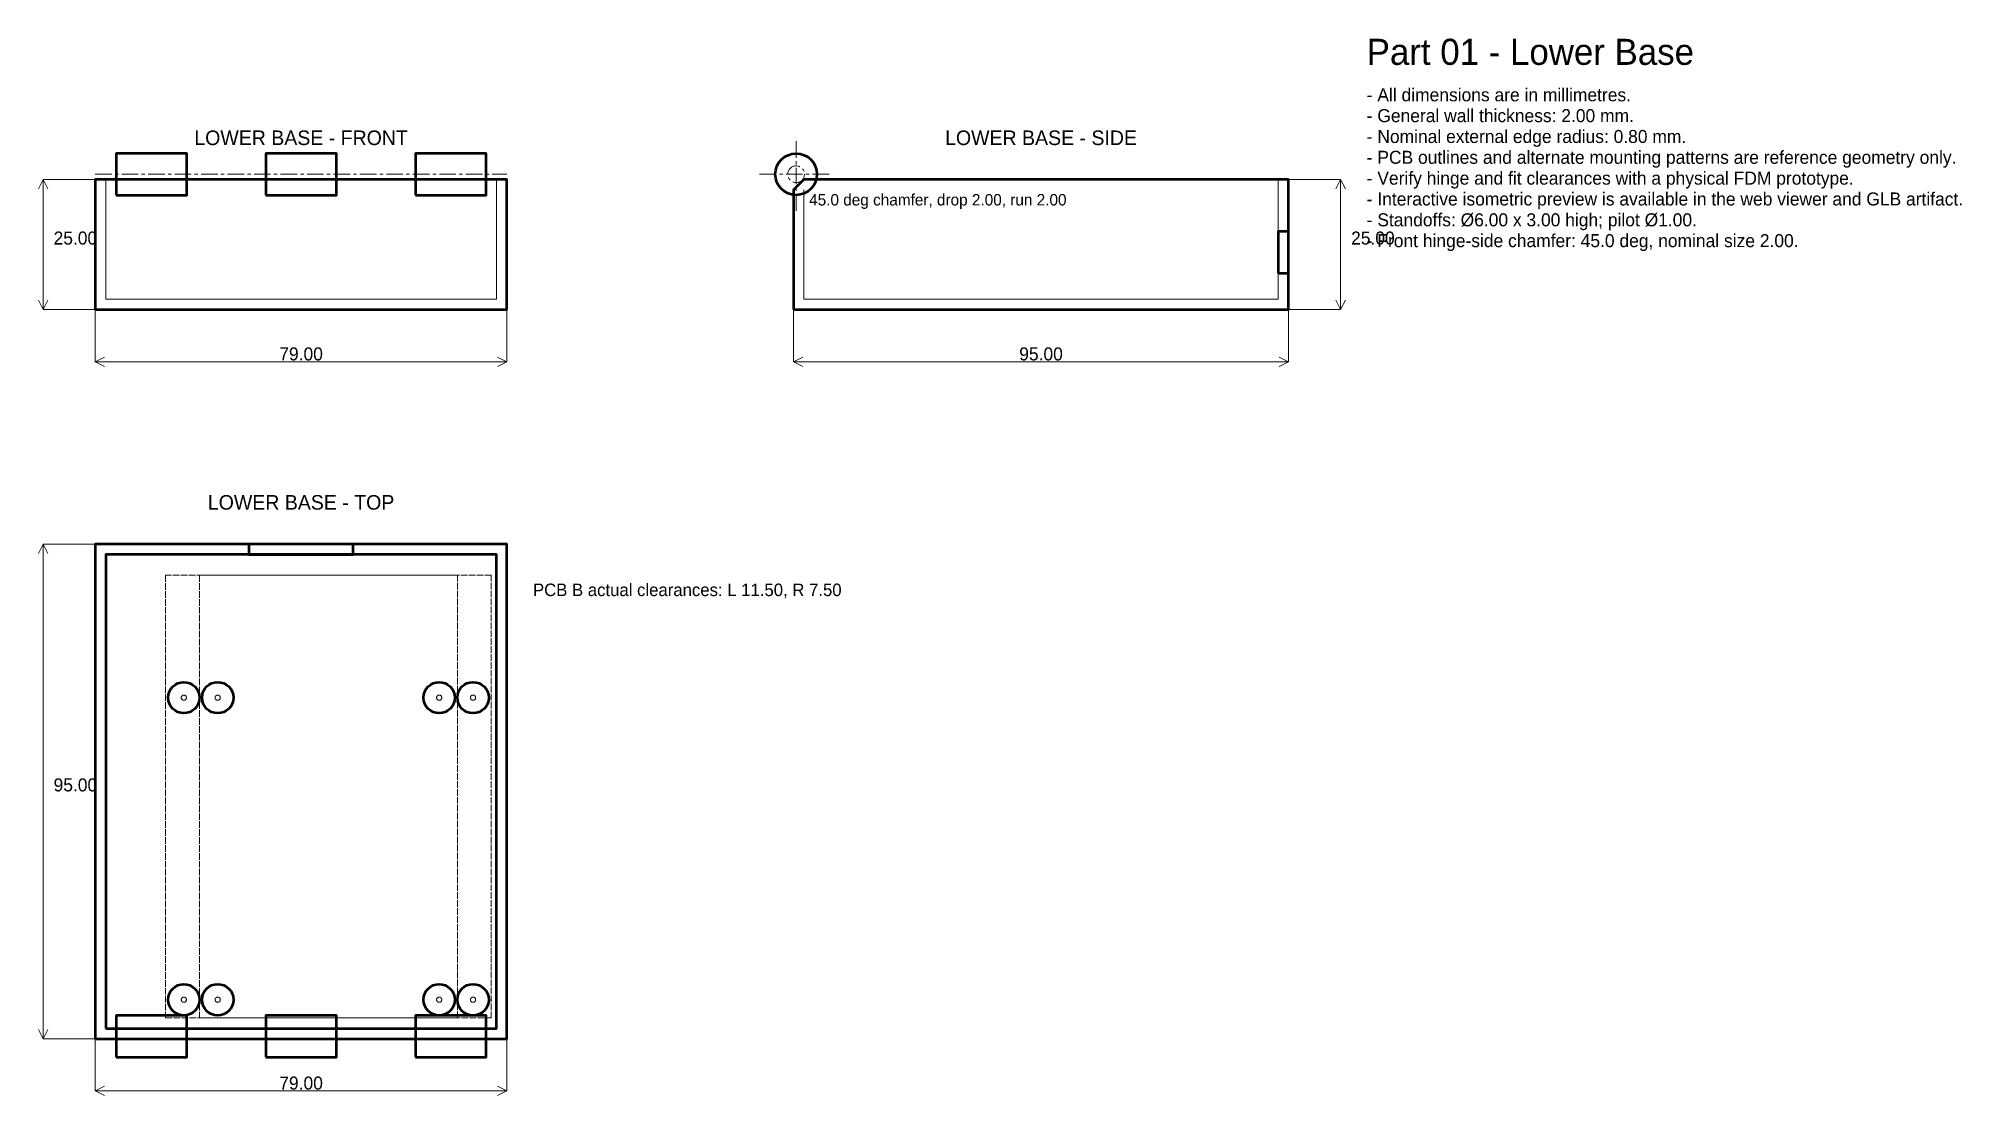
# Model space of a CAD drawing. Header units: millimetres. Extents: x -11 to 358, y -11 to 192.
import ezdxf
from ezdxf.enums import TextEntityAlignment as Align

# ---------------------------------------------------------------- set-up
doc = ezdxf.new("R2010")
doc.units = ezdxf.units.MM
doc.linetypes.add('CENTER', pattern=[5.08, 3.175, -0.635, 0.635, -0.635])
doc.linetypes.add('DASHED', pattern=[1.524, 1.27, -0.254])
for name, color, linetype, lineweight in [('CENTERLINES', 4, 'CENTER', 18), ('DIMENSIONS', 2, 'CONTINUOUS', 18), ('HIDDEN_EDGES', 8, 'Continuous', 18), ('NOTES', 7, 'CONTINUOUS', 18), ('PCB_REFERENCE', 3, 'DASHED', 18), ('VISIBLE_EDGES', 7, 'CONTINUOUS', 50)]:
    doc.layers.add(name, color=color, linetype=linetype, lineweight=lineweight)

msp = doc.modelspace()

# ---------------------------------------------------------------- linework, layer by layer
at = {"layer": 'CENTERLINES'}
for p, q in [((134.5, 159), (134.5, 173)), ((0, 166), (79, 166)), ((127.5, 166), (141.5, 166))]:
    msp.add_line(p, q, dxfattribs=at)
for centre, radius in [((134.5, 166), 1.6), ((17, 65.5), 0.5), ((23.5, 65.5), 0.5), ((66, 65.5), 0.5), ((72.5, 65.5), 0.5), ((17, 7.5), 0.5), ((23.5, 7.5), 0.5), ((66, 7.5), 0.5), ((72.5, 7.5), 0.5)]:
    msp.add_circle(centre, radius, dxfattribs=at)
at = {"layer": 'DIMENSIONS'}
for p, q in [((-10, 165), (-10.9, 163.2)), ((0, 165), (-10, 165)), ((-10, 140), (-10, 165)), ((-10, 165), (-9.1, 163.2)), ((229, 165), (239, 165)), ((239, 165), (238.1, 163.2)), ((239, 140), (239, 165)), ((239, 165), (239.9, 163.2)), ((-10, 140), (-10.9, 141.8)), ((-10, 140), (-9.1, 141.8)), ((239, 140), (238.1, 141.8)), ((239, 140), (239.9, 141.8)), ((0, 140), (-10, 140)), ((0, 140), (0, 130)), ((79, 140), (79, 130)), ((134, 140), (134, 130)), ((229, 140), (229, 130)), ((229, 140), (239, 140)), ((0, 130), (1.8, 130.9)), ((0, 130), (79, 130)), ((0, 130), (1.8, 129.1)), ((79, 130), (77.2, 130.9)), ((79, 130), (77.2, 129.1)), ((134, 130), (135.8, 130.9)), ((134, 130), (229, 130)), ((134, 130), (135.8, 129.1)), ((229, 130), (227.2, 130.9)), ((229, 130), (227.2, 129.1)), ((-10, 95), (-10.9, 93.2)), ((0, 95), (-10, 95)), ((-10, 0), (-10, 95)), ((-10, 95), (-9.1, 93.2)), ((-10, 0), (-10.9, 1.8)), ((-10, 0), (-9.1, 1.8)), ((0, 0), (-10, 0)), ((0, 0), (0, -10)), ((79, 0), (79, -10)), ((0, -10), (1.8, -9.1)), ((0, -10), (79, -10)), ((0, -10), (1.8, -10.9)), ((79, -10), (77.2, -9.1)), ((79, -10), (77.2, -10.9))]:
    msp.add_line(p, q, dxfattribs=at)
at = {"layer": 'HIDDEN_EDGES'}
for p, q in [((2, 142), (2, 165)), ((77, 142), (77, 165)), ((136, 142), (136, 163)), ((227, 142), (227, 165)), ((2, 142), (77, 142)), ((136, 142), (227, 142))]:
    msp.add_line(p, q, dxfattribs=at)
at = {"layer": 'PCB_REFERENCE'}
for points in [[(13.5, 4), (69.5, 4), (69.5, 89), (13.5, 89)], [(20, 4), (76, 4), (76, 89), (20, 89)]]:
    msp.add_lwpolyline(points, close=True, dxfattribs=at)
at = {"layer": 'VISIBLE_EDGES'}
for points in [[(4, 162), (17.56, 162), (17.56, 170), (4, 170)], [(32.72, 162), (46.28, 162), (46.28, 170), (32.72, 170)], [(61.44, 162), (75, 162), (75, 170), (61.44, 170)], [(0, 140), (79, 140), (79, 165), (0, 165)], [(134, 140), (229, 140), (229, 165), (136, 165), (134, 163)], [(227, 147), (229, 147), (229, 155), (227, 155)], [(0, 0), (79, 0), (79, 95), (0, 95)], [(2, 2), (77, 2), (77, 93), (2, 93)], [(29.5, 93), (49.5, 93), (49.5, 95), (29.5, 95)], [(4, -3.5), (17.56, -3.5), (17.56, 4.5), (4, 4.5)], [(32.72, -3.5), (46.28, -3.5), (46.28, 4.5), (32.72, 4.5)], [(61.44, -3.5), (75, -3.5), (75, 4.5), (61.44, 4.5)]]:
    msp.add_lwpolyline(points, close=True, dxfattribs=at)
for centre, radius in [((134.5, 166), 4), ((17, 65.5), 3), ((23.5, 65.5), 3), ((66, 65.5), 3), ((72.5, 65.5), 3), ((17, 7.5), 3), ((23.5, 7.5), 3), ((66, 7.5), 3), ((72.5, 7.5), 3)]:
    msp.add_circle(centre, radius, dxfattribs=at)

# ---------------------------------------------------------------- texts
at = {"layer": 'DIMENSIONS'}
for s, p in [('25.00', (-8, 152.5)), ('25.00', (241, 152.5)), ('95.00', (-8, 47.5))]:
    msp.add_text(s, height=2.5, dxfattribs=at).set_placement(p)
for s, p in [('79.00', (39.5, 131.5)), ('95.00', (181.5, 131.5)), ('79.00', (39.5, -8.5))]:
    msp.add_text(s, height=2.5, dxfattribs=at).set_placement(p, align=Align.MIDDLE_CENTER)
at = {"layer": 'NOTES'}
for s, height, p in [('Part 01 - Lower Base', 5, (244, 187)), ('- All dimensions are in millimetres.', 2.5, (244, 180)), ('- General wall thickness: 2.00 mm.', 2.5, (244, 176)), ('- Nominal external edge radius: 0.80 mm.', 2.5, (244, 172)), ('- PCB outlines and alternate mounting patterns are reference geometry only.', 2.5, (244, 168)), ('- Verify hinge and fit clearances with a physical FDM prototype.', 2.5, (244, 164)), ('- Interactive isometric preview is available in the web viewer and GLB artifact.', 2.5, (244, 160)), ('45.0 deg chamfer, drop 2.00, run 2.00', 2.2, (137, 160)), ('- Standoffs: Ø6.00 x 3.00 high; pilot Ø1.00.', 2.5, (244, 156)), ('- Front hinge-side chamfer: 45.0 deg, nominal size 2.00.', 2.5, (244, 152)), ('PCB B actual clearances: L 11.50, R 7.50', 2.4, (84, 85))]:
    msp.add_text(s, height=height, dxfattribs=at).set_placement(p)
for s, p in [('LOWER BASE - FRONT', (39.5, 173)), ('LOWER BASE - SIDE', (181.5, 173)), ('LOWER BASE - TOP', (39.5, 103))]:
    msp.add_text(s, height=2.8, dxfattribs=at).set_placement(p, align=Align.MIDDLE_CENTER)

doc.saveas('drawing.dxf')
